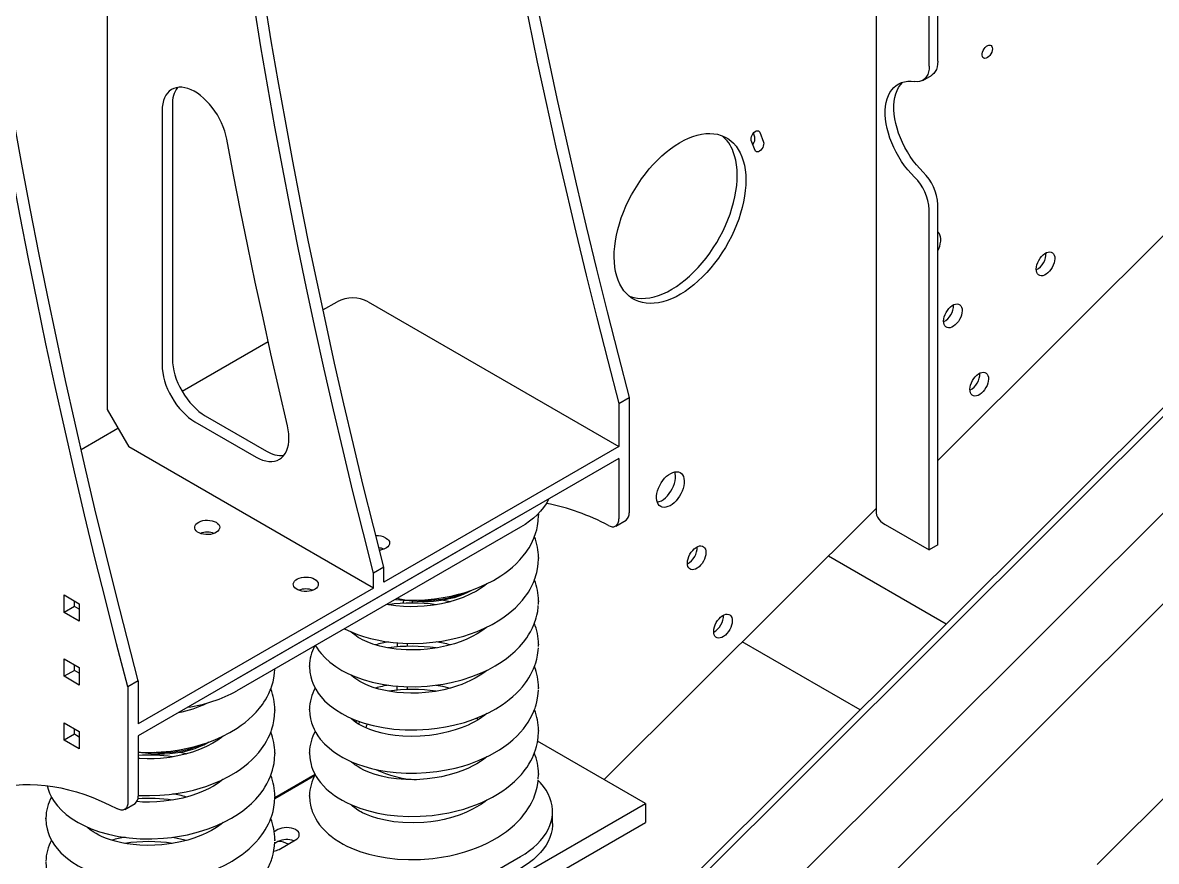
# Model space of a CAD drawing. Header units: millimetres. Extents: x 0 to 55611, y 0 to 32827.
# Drawn here: x 33911 to 34653, y 11211 to 11760 of the extents above; entities that cross this region are included whole.
import ezdxf

# ---------------------------------------------------------------- set-up
doc = ezdxf.new("R2010")
doc.units = ezdxf.units.MM
doc.header["$LTSCALE"] = 10
doc.linetypes.add('SLD-Continua', pattern=[0])
doc.layers.add('EQUIPO', color=30, linetype='SLD-Continua')
doc.layers.add('STRUC', color=5, linetype='SLD-Continua')

msp = doc.modelspace()

# ---------------------------------------------------------------- linework, layer by layer
at = {"color": 7, "linetype": 'SLD-Continua', "lineweight": 25}
for p, q in [((34318.38, 11249.05), (34247.75, 11289.83)), ((34102.18, 11267.93), (34075.75, 11252.68)), ((33809.26, 10955.15), (34318.38, 11249.05)), ((34318.38, 11249.05), (34318.38, 11236.61)), ((33809.26, 10942.7), (34318.38, 11236.61))]:
    msp.add_line(p, q, dxfattribs=at)
msp.add_arc((34078.02, 11212.35), 11.87, 57.31672, 89.69132, dxfattribs=at)
at = {"layer": 'EQUIPO', "linetype": 'SLD-Continua', "lineweight": 25}
for p, q in [((34469.28, 12759.98), (34469.28, 11439.88)), ((34509.64, 11734.94), (34509.64, 12738.43)), ((34503.99, 11731.68), (34503.99, 12735.16)), ((33966.06, 12337.15), (33966.06, 11506.89)), ((34784.07, 11747.33), (34509.64, 11473.56)), ((34499.78, 11722.38), (34505.43, 11725.64)), ((34240.26, 11092.28), (34863.22, 11713.73)), ((34243.86, 11090.21), (34866.81, 11711.66)), ((34001.98, 11702.54), (34001.98, 11536.13)), ((34008.77, 11706.45), (34008.77, 11540.05)), ((34389.87, 11685.31), (34388.91, 11687.81)), ((34393.07, 11688.42), (34395.53, 11682.04)), ((34390.05, 11676.58), (34387.59, 11682.95)), ((34509.64, 11418.33), (34509.64, 11641.09)), ((34503.99, 11415.06), (34503.99, 11637.82)), ((34107.25, 11572.07), (34116.53, 11577.43)), ((34136.9, 11577.43), (34300.95, 11482.73)), ((34015.07, 11518.86), (34071.44, 11551.4)), ((34300.95, 11510.81), (34307.73, 11514.73)), ((34307.73, 11514.73), (34307.73, 11439.22)), ((33966.06, 11506.89), (33980.2, 11482.4)), ((34300.95, 11510.81), (34300.95, 11482.73)), ((34030.27, 11502.82), (34070.32, 11479.69)), ((33948.98, 11480.7), (33973.13, 11494.65)), ((34023.48, 11498.9), (34063.54, 11475.77)), ((34140.29, 11389.98), (33980.2, 11482.4)), ((34300.95, 11482.73), (34147.08, 11393.9)), ((34300.95, 11474.89), (33986.42, 11293.32)), ((34300.95, 11474.89), (34300.95, 11435.3)), ((34469.28, 11442.2), (34291.32, 11264.68)), ((34236.46, 11437.66), (34050.91, 11330.55)), ((34248.28, 11438.37), (34248.25, 11438.94)), ((34298.84, 11430.65), (34305.63, 11434.57)), ((34236.46, 11429.82), (34050.91, 11322.71)), ((34475.14, 11431.72), (34503.99, 11415.06)), ((34509.64, 11418.33), (34503.99, 11415.06)), ((34515.13, 11366.48), (34438.01, 11411.01)), ((34147.08, 11403.7), (34140.29, 11399.78)), ((34147.08, 11393.9), (34147.08, 11403.7)), ((34248.26, 11409.94), (34248.24, 11409.41)), ((34140.29, 11389.98), (34140.29, 11399.78)), ((34140.29, 11389.98), (33986.42, 11301.16)), ((34204.9, 11388.73), (34204.5, 11388.5)), ((33937.92, 11374.07), (33937.92, 11385.5)), ((33937.92, 11385.5), (33947.82, 11379.79)), ((33944.71, 11377.99), (33944.71, 11381.58)), ((34160.11, 11382.26), (34159.58, 11380.13)), ((34165.78, 11381.44), (34165.53, 11380.25)), ((34248.23, 11381.71), (34248.23, 11381.09)), ((34248.23, 11379.24), (34248.31, 11381.14)), ((33944.71, 11377.99), (33937.92, 11374.07)), ((33947.82, 11368.36), (33937.92, 11374.07)), ((33947.82, 11376.19), (33944.71, 11377.99)), ((33947.82, 11379.79), (33947.82, 11368.36)), ((34155.89, 11354.24), (34155.74, 11351.5)), ((34248.23, 11353.38), (34248.24, 11352.78)), ((34248.27, 11351.82), (34248.31, 11352.82)), ((34458.81, 11310.3), (34381.69, 11354.83)), ((33937.92, 11332.26), (33937.92, 11343.7)), ((33937.92, 11343.7), (33947.82, 11337.98)), ((33944.71, 11336.18), (33937.92, 11332.26)), ((33944.71, 11336.18), (33944.71, 11339.78)), ((33947.82, 11334.39), (33944.71, 11336.18)), ((33947.82, 11337.98), (33947.82, 11326.55)), ((34098.52, 11338.65), (34098.53, 11339.08)), ((33947.82, 11326.55), (33937.92, 11332.26)), ((33986.42, 11329.25), (33979.64, 11325.33)), ((33986.42, 11329.25), (33986.42, 11301.16)), ((33979.64, 11325.33), (33979.64, 11249.81)), ((34155.56, 11325.93), (34155.56, 11323.13)), ((34162.35, 11325.54), (34162.35, 11323.54)), ((34248.25, 11324.94), (34248.27, 11324.48)), ((34248.29, 11324.1), (34248.31, 11324.53)), ((34075.72, 11310.34), (34075.71, 11309.81)), ((34098.53, 11310.35), (34098.54, 11310.75)), ((34212.92, 11306.56), (34212.59, 11306.95)), ((34213.48, 11307.38), (34213.7, 11307.18)), ((33937.92, 11290.46), (33937.92, 11301.89)), ((33937.92, 11301.89), (33947.82, 11296.17)), ((34131.22, 11302.67), (34130.47, 11301.01)), ((34208.89, 11303.85), (34208, 11305)), ((33944.71, 11294.38), (33937.92, 11290.46)), ((33944.71, 11294.38), (33944.71, 11297.97)), ((33947.82, 11292.58), (33944.71, 11294.38)), ((33947.82, 11296.17), (33947.82, 11284.74)), ((33986.42, 11293.32), (33986.42, 11253.73)), ((34248.28, 11296.83), (34248.31, 11296.37)), ((33947.82, 11284.74), (33937.92, 11290.46)), ((34032.36, 11289.13), (34031.96, 11288.9)), ((34075.7, 11282.11), (34075.7, 11281.49)), ((34098.53, 11282.06), (34098.52, 11282.49)), ((34101.75, 11267.11), (34075.73, 11252.09)), ((34248.13, 11264.83), (34248.31, 11267.92)), ((34248.28, 11268.55), (34248.26, 11267.9)), ((33977.53, 11245.16), (33984.32, 11249.08)), ((34075.69, 11253.78), (34075.71, 11253.18)), ((34098.51, 11253.76), (34098.48, 11254.22)), ((33925.98, 11239.05), (33926, 11239.47)), ((34257.55, 11235.81), (34257.55, 11243.64)), ((34077.78, 11231.89), (34075.37, 11230.49)), ((34075.72, 11225.34), (34075.74, 11224.88)), ((34075.76, 11224.5), (34075.78, 11224.93)), ((34078.63, 11218.99), (34089.38, 11225.19)), ((34077.78, 11224.05), (34075.68, 11222.84)), ((34050.91, 11107.14), (34236.46, 11214.25))]:
    msp.add_line(p, q, dxfattribs=at)
at = {"layer": 'EQUIPO', "linetype": 'SLD-Continua', "lineweight": 25, "flags": 128}
for points in [[(34159.02, 12509.88), (34159.29, 12484.43), (34159.75, 12458.87), (34160.41, 12433.19), (34161.28, 12407.41), (34162.34, 12381.53), (34163.61, 12355.54), (34165.08, 12329.45), (34166.74, 12303.26), (34168.61, 12276.97), (34170.67, 12250.59), (34172.94, 12224.12), (34175.4, 12197.56), (34178.07, 12170.9), (34180.93, 12144.17), (34183.99, 12117.35), (34187.25, 12090.45), (34190.71, 12063.47), (34194.37, 12036.41), (34198.22, 12009.28), (34202.27, 11982.07), (34206.52, 11954.8), (34210.97, 11927.46), (34215.61, 11900.05), (34220.44, 11872.59), (34225.48, 11845.06), (34230.71, 11817.47), (34236.13, 11789.82), (34241.74, 11762.13), (34247.55, 11734.38), (34253.56, 11706.58), (34259.75, 11678.73), (34266.14, 11650.85), (34272.72, 11622.91), (34279.49, 11594.94), (34286.45, 11566.93), (34293.61, 11538.89), (34300.95, 11510.81)], [(34165.81, 12513.8), (34166.07, 12488.35), (34166.54, 12462.78), (34167.2, 12437.11), (34168.07, 12411.33), (34169.13, 12385.45), (34170.4, 12359.46), (34171.86, 12333.37), (34173.53, 12307.18), (34175.4, 12280.89), (34177.46, 12254.51), (34179.73, 12228.04), (34182.19, 12201.47), (34184.85, 12174.82), (34187.72, 12148.09), (34190.78, 12121.27), (34194.04, 12094.37), (34197.5, 12067.38), (34201.16, 12040.33), (34205.01, 12013.2), (34209.06, 11985.99), (34213.31, 11958.72), (34217.75, 11931.38), (34222.4, 11903.97), (34227.23, 11876.5), (34232.27, 11848.98), (34237.49, 11821.39), (34242.92, 11793.74), (34248.53, 11766.05), (34254.34, 11738.3), (34260.35, 11710.5), (34266.54, 11682.65), (34272.93, 11654.76), (34279.51, 11626.83), (34286.28, 11598.86), (34293.24, 11570.85), (34300.39, 11542.81), (34307.73, 11514.73)], [(33986.42, 11329.25), (33979.05, 11357.46), (33971.86, 11385.64), (33964.87, 11413.78), (33958.07, 11441.88), (33951.46, 11469.95), (33945.05, 11497.97), (33938.83, 11525.95), (33932.81, 11553.88), (33926.97, 11581.76), (33921.34, 11609.59), (33915.9, 11637.37), (33910.66, 11665.08), (33905.61, 11692.74), (33900.77, 11720.34), (33896.12, 11747.87), (33891.66, 11775.34), (33887.41, 11802.74), (33883.36, 11830.07), (33879.5, 11857.32), (33875.85, 11884.5), (33872.39, 11911.61), (33869.14, 11938.63), (33866.08, 11965.57), (33863.23, 11992.43), (33860.57, 12019.2), (33858.12, 12045.88), (33855.87, 12072.46), (33853.82, 12098.96), (33851.97, 12125.36), (33850.33, 12151.66), (33848.89, 12177.86), (33847.64, 12203.96)], [(33979.64, 11325.33), (33972.26, 11353.54), (33965.08, 11381.72), (33958.08, 11409.86), (33951.28, 11437.97), (33944.68, 11466.03), (33938.26, 11494.05), (33932.04, 11522.03), (33926.02, 11549.96), (33920.19, 11577.84), (33914.55, 11605.67), (33909.11, 11633.45), (33903.87, 11661.16), (33898.83, 11688.82), (33893.98, 11716.42), (33889.33, 11743.95), (33884.88, 11771.42), (33880.62, 11798.82), (33876.57, 11826.15), (33872.71, 11853.41), (33869.06, 11880.59), (33865.6, 11907.69), (33862.35, 11934.71), (33859.29, 11961.65), (33856.44, 11988.51), (33853.79, 12015.28), (33851.33, 12041.96), (33849.08, 12068.55), (33847.03, 12095.04), (33845.19, 12121.44), (33843.54, 12147.74), (33842.1, 12173.94), (33840.86, 12200.04)], [(34147.08, 11403.7), (34140.26, 11430.48), (34133.63, 11457.22), (34127.19, 11483.92), (34120.95, 11510.59), (34114.9, 11537.21), (34109.04, 11563.78), (34103.37, 11590.31), (34097.9, 11616.79), (34092.63, 11643.21), (34087.55, 11669.58), (34082.66, 11695.89), (34077.98, 11722.14), (34073.48, 11748.33), (34069.19, 11774.46), (34065.1, 11800.51), (34061.2, 11826.5), (34057.5, 11852.41), (34054, 11878.25), (34050.7, 11904.02), (34047.6, 11929.7), (34044.69, 11955.3)], [(34140.29, 11399.78), (34133.47, 11426.56), (34126.84, 11453.3), (34120.4, 11480), (34114.16, 11506.67), (34108.11, 11533.29), (34102.25, 11559.86), (34096.58, 11586.39), (34091.11, 11612.87), (34085.84, 11639.29), (34080.76, 11665.66), (34075.87, 11691.97), (34071.19, 11718.22), (34066.7, 11744.41), (34062.4, 11770.54), (34058.31, 11796.59), (34054.41, 11822.58), (34050.71, 11848.5), (34047.21, 11874.34), (34043.91, 11900.1), (34040.81, 11925.78), (34037.91, 11951.38)], [(34538.77, 11737.94), (34538.58, 11738.79), (34538.6, 11739.78), (34538.84, 11740.86), (34539.27, 11741.96), (34539.87, 11743), (34540.6, 11743.93), (34541.42, 11744.68), (34542.27, 11745.2), (34543.1, 11745.47), (34543.86, 11745.46), (34544.5, 11745.19), (34544.98, 11744.65), (34545.27, 11743.9), (34545.35, 11742.97), (34545.22, 11741.92), (34544.89, 11740.83), (34544.37, 11739.75), (34543.7, 11738.76), (34542.92, 11737.91), (34542.08, 11737.27), (34541.23, 11736.87), (34540.43, 11736.74), (34539.72, 11736.88), (34539.16, 11737.29), (34538.77, 11737.94)], [(34503.99, 11731.68), (34503.88, 11729.7), (34503.55, 11727.89), (34503.02, 11726.25), (34502.28, 11724.82), (34501.35, 11723.62), (34500.24, 11722.67), (34498.97, 11721.98), (34497.56, 11721.56), (34496.03, 11721.42), (34494.41, 11721.57)], [(34509.64, 11734.94), (34509.53, 11732.97), (34509.21, 11731.15), (34508.67, 11729.51), (34507.94, 11728.09), (34507.01, 11726.89), (34505.9, 11725.94), (34505.43, 11725.64)], [(34494.41, 11658.99), (34492.14, 11661.35), (34489.97, 11663.88), (34487.89, 11666.55), (34485.93, 11669.36), (34484.1, 11672.28), (34482.41, 11675.28), (34480.88, 11678.36), (34479.51, 11681.48), (34478.32, 11684.63), (34477.32, 11687.77), (34476.51, 11690.9), (34475.89, 11693.98), (34475.48, 11696.99), (34475.27, 11699.92), (34475.27, 11702.73), (34475.48, 11705.42), (34475.89, 11707.96), (34476.51, 11710.33), (34477.32, 11712.51), (34478.32, 11714.5), (34479.51, 11716.27), (34480.88, 11717.82), (34482.41, 11719.12), (34484.1, 11720.18), (34485.93, 11720.99), (34487.89, 11721.53), (34489.97, 11721.81), (34492.14, 11721.82), (34494.41, 11721.57)], [(34044.37, 11683.91), (34043.78, 11686.55), (34043.01, 11689.23), (34042.05, 11691.91), (34040.91, 11694.58), (34039.62, 11697.21), (34038.17, 11699.77), (34036.58, 11702.24), (34034.87, 11704.59), (34033.06, 11706.81), (34031.15, 11708.88), (34029.18, 11710.77), (34027.15, 11712.46), (34025.08, 11713.95), (34023, 11715.22), (34020.93, 11716.24), (34018.88, 11717.03), (34016.87, 11717.56), (34014.92, 11717.84), (34013.06, 11717.85), (34011.29, 11717.61), (34009.64, 11717.11), (34008.11, 11716.36), (34006.73, 11715.36), (34005.51, 11714.12), (34004.45, 11712.66), (34003.57, 11710.99), (34002.88, 11709.12), (34002.38, 11707.08), (34002.08, 11704.88), (34001.98, 11702.54)], [(34500.06, 11662.26), (34497.8, 11664.62), (34495.62, 11667.14), (34493.55, 11669.82), (34491.59, 11672.62), (34489.76, 11675.54), (34488.07, 11678.55), (34486.54, 11681.62), (34485.17, 11684.75), (34483.98, 11687.89), (34482.98, 11691.04), (34482.16, 11694.16), (34481.55, 11697.24), (34481.14, 11700.26), (34480.93, 11703.18), (34480.93, 11706), (34481.14, 11708.68), (34481.55, 11711.22), (34482.16, 11713.59), (34482.98, 11715.78), (34483.98, 11717.77), (34485.17, 11719.54), (34486.54, 11721.08), (34486.69, 11721.24)], [(34381.43, 11672.4), (34382.34, 11669.69), (34383.06, 11666.81), (34383.59, 11663.77), (34383.91, 11660.57), (34384.03, 11657.25), (34383.95, 11653.81), (34383.67, 11650.26), (34383.2, 11646.63), (34382.52, 11642.93), (34381.65, 11639.19), (34380.59, 11635.4), (34379.35, 11631.6), (34377.93, 11627.81), (34376.33, 11624.03), (34374.57, 11620.29), (34372.65, 11616.6), (34370.59, 11612.99), (34368.38, 11609.47), (34366.05, 11606.05), (34363.6, 11602.75), (34361.05, 11599.58), (34358.4, 11596.57), (34355.67, 11593.72), (34352.87, 11591.06), (34350.02, 11588.58), (34347.12, 11586.3), (34344.2, 11584.24), (34341.25, 11582.4), (34338.31, 11580.79), (34335.38, 11579.42), (34332.48, 11578.3), (34329.61, 11577.43), (34326.8, 11576.81), (34324.05, 11576.44), (34321.39, 11576.34), (34318.81, 11576.5), (34316.34, 11576.91), (34313.98, 11577.58), (34311.75, 11578.51), (34309.65, 11579.68), (34307.7, 11581.1), (34305.9, 11582.76), (34304.27, 11584.64), (34302.81, 11586.75), (34301.52, 11589.06), (34300.42, 11591.58), (34299.51, 11594.29), (34298.79, 11597.17), (34298.27, 11600.21), (34297.95, 11603.4), (34297.82, 11606.73), (34297.9, 11610.17), (34298.18, 11613.71), (34298.66, 11617.34), (34299.33, 11621.04), (34300.2, 11624.79), (34301.26, 11628.57), (34302.51, 11632.37), (34303.93, 11636.17), (34305.52, 11639.95), (34307.28, 11643.69), (34309.2, 11647.37), (34311.27, 11650.99), (34313.47, 11654.51), (34315.8, 11657.93), (34318.25, 11661.23), (34320.81, 11664.39), (34323.45, 11667.41), (34326.18, 11670.25), (34328.98, 11672.92), (34331.84, 11675.4), (34334.73, 11677.67), (34337.66, 11679.73), (34340.6, 11681.57), (34343.54, 11683.18), (34346.47, 11684.55), (34349.38, 11685.68), (34352.24, 11686.55), (34355.05, 11687.17), (34357.8, 11687.53), (34360.47, 11687.64), (34363.04, 11687.48), (34365.52, 11687.07), (34367.88, 11686.39), (34370.11, 11685.47), (34372.21, 11684.3), (34374.16, 11682.88), (34375.95, 11681.22), (34377.59, 11679.34), (34379.05, 11677.23), (34380.33, 11674.91), (34381.43, 11672.4)], [(34387.59, 11682.95), (34387.43, 11683.72), (34387.46, 11684.61), (34387.69, 11685.58), (34388.1, 11686.56), (34388.66, 11687.48), (34389.33, 11688.28), (34390.08, 11688.9), (34390.84, 11689.3), (34391.56, 11689.45), (34392.21, 11689.35), (34392.72, 11689), (34393.07, 11688.42)], [(34084.04, 11496.2), (34078.56, 11519.8), (34073.23, 11543.35), (34068.04, 11566.88), (34063.01, 11590.36), (34058.12, 11613.81), (34053.39, 11637.22), (34048.8, 11660.58), (34044.37, 11683.91)], [(34395.53, 11682.04), (34395.69, 11681.28), (34395.66, 11680.38), (34395.43, 11679.41), (34395.02, 11678.43), (34394.46, 11677.52), (34393.79, 11676.72), (34393.04, 11676.1), (34392.28, 11675.7), (34391.56, 11675.55), (34390.91, 11675.65), (34390.4, 11676), (34390.05, 11676.58)], [(34307.75, 11581.05), (34308.32, 11580.85), (34310.68, 11580.18), (34313.15, 11579.76), (34315.73, 11579.61), (34318.4, 11579.71), (34321.14, 11580.07), (34323.96, 11580.69), (34326.82, 11581.57), (34329.73, 11582.69), (34332.66, 11584.06), (34335.6, 11585.67), (34338.54, 11587.51), (34341.46, 11589.57), (34344.36, 11591.84), (34347.21, 11594.32), (34350.01, 11596.99), (34352.74, 11599.84), (34355.39, 11602.85), (34357.95, 11606.01), (34360.4, 11609.31), (34362.73, 11612.73), (34364.93, 11616.26), (34367, 11619.87), (34368.91, 11623.56), (34370.67, 11627.3), (34372.27, 11631.07), (34373.69, 11634.87), (34374.94, 11638.67), (34376, 11642.45), (34376.86, 11646.2), (34377.54, 11649.9), (34378.02, 11653.53), (34378.3, 11657.07), (34378.37, 11660.52), (34378.25, 11663.84), (34377.93, 11667.03), (34377.41, 11670.08), (34376.69, 11672.96), (34375.78, 11675.66)], [(34509.64, 11623.24), (34510.24, 11622.49), (34510.79, 11621.39)], [(34510.79, 11621.39), (34511.16, 11620.09), (34511.33, 11618.64), (34511.29, 11617.06), (34511.06, 11615.39), (34510.63, 11613.66), (34510.01, 11611.91), (34509.64, 11611.06)], [(34585.84, 11607.96), (34586.12, 11606.88), (34586.2, 11605.63), (34586.07, 11604.27), (34585.75, 11602.84), (34585.22, 11601.39), (34584.53, 11599.97), (34583.69, 11598.63), (34582.72, 11597.41), (34581.66, 11596.36), (34580.56, 11595.51), (34579.44, 11594.89), (34578.34, 11594.52), (34577.3, 11594.41), (34576.36, 11594.58), (34575.54, 11595), (34574.89, 11595.67), (34574.41, 11596.56), (34574.12, 11597.65), (34574.04, 11598.9), (34574.17, 11600.26), (34574.5, 11601.69), (34575.02, 11603.14), (34575.71, 11604.56), (34576.56, 11605.9), (34577.52, 11607.11), (34578.58, 11608.16), (34579.68, 11609.02), (34580.81, 11609.64), (34581.91, 11610.01), (34582.94, 11610.11), (34583.88, 11609.95), (34584.7, 11609.53), (34585.36, 11608.86), (34585.84, 11607.96)], [(34525.22, 11573.91), (34525.5, 11572.82), (34525.59, 11571.58), (34525.46, 11570.22), (34525.13, 11568.79), (34524.61, 11567.34), (34523.91, 11565.92), (34523.07, 11564.58), (34522.1, 11563.36), (34521.05, 11562.31), (34519.94, 11561.46), (34518.82, 11560.84), (34517.72, 11560.47), (34516.68, 11560.36), (34515.74, 11560.52), (34514.93, 11560.94), (34514.27, 11561.62), (34513.79, 11562.51), (34513.51, 11563.6), (34513.43, 11564.84), (34513.55, 11566.21), (34513.88, 11567.63), (34514.4, 11569.08), (34515.1, 11570.5), (34515.94, 11571.84), (34516.91, 11573.06), (34517.96, 11574.11), (34519.07, 11574.96), (34520.19, 11575.58), (34521.29, 11575.95), (34522.33, 11576.06), (34523.27, 11575.9), (34524.08, 11575.48), (34524.74, 11574.81), (34525.22, 11573.91)], [(34008.77, 11540.05), (34008.87, 11537.56), (34009.18, 11534.97), (34009.69, 11532.31), (34010.41, 11529.6), (34011.31, 11526.88), (34012.39, 11524.17), (34013.65, 11521.48), (34015.07, 11518.86), (34016.63, 11516.32), (34018.32, 11513.89), (34020.13, 11511.6), (34022.04, 11509.45), (34024.03, 11507.49), (34026.07, 11505.71), (34028.16, 11504.15), (34030.27, 11502.82)], [(34001.98, 11536.13), (34002.08, 11533.64), (34002.39, 11531.05), (34002.91, 11528.39), (34003.62, 11525.69), (34004.52, 11522.96), (34005.6, 11520.25), (34006.86, 11517.57), (34008.28, 11514.94), (34009.84, 11512.4), (34011.53, 11509.98), (34013.34, 11507.68), (34015.25, 11505.54), (34017.24, 11503.57), (34019.28, 11501.8), (34021.37, 11500.23), (34023.48, 11498.9)], [(34542.44, 11529.22), (34542.72, 11528.13), (34542.8, 11526.89), (34542.68, 11525.52), (34542.35, 11524.1), (34541.83, 11522.65), (34541.13, 11521.23), (34540.29, 11519.89), (34539.32, 11518.67), (34538.27, 11517.62), (34537.16, 11516.77), (34536.04, 11516.15), (34534.94, 11515.78), (34533.9, 11515.67), (34532.96, 11515.83), (34532.15, 11516.25), (34531.49, 11516.92), (34531.01, 11517.82), (34530.73, 11518.91), (34530.65, 11520.15), (34530.77, 11521.51), (34531.1, 11522.94), (34531.62, 11524.39), (34532.32, 11525.81), (34533.16, 11527.15), (34534.13, 11528.37), (34535.18, 11529.42), (34536.29, 11530.27), (34537.41, 11530.89), (34538.51, 11531.26), (34539.55, 11531.37), (34540.49, 11531.21), (34541.3, 11530.79), (34541.96, 11530.11), (34542.44, 11529.22)], [(34063.54, 11475.77), (34065.65, 11474.67), (34067.75, 11473.82), (34069.81, 11473.23), (34071.8, 11472.91), (34073.72, 11472.86), (34075.54, 11473.07), (34077.24, 11473.56), (34078.8, 11474.31), (34080.22, 11475.31), (34081.47, 11476.56), (34082.55, 11478.04), (34083.45, 11479.75), (34084.15, 11481.66), (34084.65, 11483.75), (34084.94, 11486), (34085.03, 11488.4), (34084.91, 11490.92), (34084.58, 11493.53), (34084.04, 11496.2)], [(34343.11, 11463.02), (34343.48, 11461.73), (34343.65, 11460.28), (34343.61, 11458.69), (34343.38, 11457.02), (34342.95, 11455.29), (34342.33, 11453.54), (34341.54, 11451.82), (34340.6, 11450.16), (34339.52, 11448.59), (34338.33, 11447.16), (34337.06, 11445.89), (34335.73, 11444.81), (34334.38, 11443.96), (34333.04, 11443.34), (34331.72, 11442.96), (34330.48, 11442.85), (34329.32, 11443), (34328.29, 11443.41), (34327.39, 11444.06), (34326.66, 11444.95), (34326.1, 11446.05), (34325.74, 11447.34), (34325.57, 11448.8), (34325.6, 11450.38), (34325.84, 11452.05), (34326.27, 11453.78), (34326.88, 11455.53), (34327.67, 11457.25), (34328.62, 11458.91), (34329.7, 11460.48), (34330.88, 11461.91), (34332.16, 11463.18), (34333.48, 11464.26), (34334.83, 11465.11), (34336.18, 11465.74), (34337.49, 11466.11), (34338.74, 11466.22), (34339.89, 11466.07), (34340.93, 11465.67), (34341.82, 11465.01), (34342.56, 11464.12), (34343.11, 11463.02)], [(34326.04, 11446.22), (34326.07, 11446.23), (34327.38, 11446.6), (34328.72, 11447.22), (34330.08, 11448.08), (34331.4, 11449.16), (34332.67, 11450.42), (34333.86, 11451.86), (34334.94, 11453.42), (34335.88, 11455.09), (34336.67, 11456.81), (34337.29, 11458.56), (34337.72, 11460.29), (34337.96, 11461.96), (34337.99, 11463.54), (34337.82, 11464.99), (34337.52, 11466.11)], [(34255.07, 11448.4), (34254.69, 11447.61), (34253.29, 11445.13), (34251.62, 11442.7), (34249.7, 11440.34), (34247.52, 11438.05), (34245.1, 11435.85), (34242.44, 11433.74), (34239.55, 11431.72), (34236.46, 11429.82)], [(34469.28, 11439.88), (34469.31, 11439.19), (34469.6, 11437.8), (34470.18, 11436.45), (34471.04, 11435.14), (34472.16, 11433.91), (34473.53, 11432.76), (34475.14, 11431.72)], [(34037.34, 11433.09), (34038.33, 11432.39), (34039.08, 11431.6), (34039.55, 11430.75), (34039.74, 11429.85), (34039.62, 11428.96), (34039.22, 11428.09), (34038.54, 11427.28), (34037.61, 11426.56), (34036.45, 11425.95), (34035.12, 11425.48), (34033.66, 11425.17), (34032.12, 11425.02), (34030.56, 11425.04), (34029.04, 11425.23), (34027.61, 11425.59), (34026.32, 11426.09), (34025.21, 11426.73), (34024.34, 11427.47), (34023.73, 11428.3), (34023.4, 11429.18), (34023.36, 11430.08), (34023.62, 11430.97), (34024.16, 11431.81), (34024.97, 11432.58), (34026.02, 11433.24), (34027.27, 11433.78), (34028.67, 11434.18), (34030.18, 11434.41), (34031.73, 11434.47), (34033.28, 11434.37), (34034.77, 11434.09), (34036.13, 11433.66), (34037.34, 11433.09)], [(34154.63, 11382.58), (34160.49, 11382.17), (34167.27, 11382.08), (34173.94, 11382.35), (34180.18, 11382.94), (34185.95, 11383.78), (34191.23, 11384.81), (34196.02, 11385.96), (34200.3, 11387.18), (34204.11, 11388.43), (34209.06, 11390.31), (34213.93, 11392.48), (34218.85, 11395.03), (34223.68, 11397.95), (34226.33, 11399.78), (34228.9, 11401.72), (34231.37, 11403.78), (34233.75, 11405.99), (34236.11, 11408.42), (34238.38, 11411.06), (34240.18, 11413.44), (34241.16, 11414.87), (34242.16, 11416.45), (34243.27, 11418.39), (34244.42, 11420.66), (34245.32, 11422.73), (34245.81, 11423.98), (34246.19, 11425.05), (34246.6, 11426.33), (34247.13, 11428.23), (34247.68, 11430.76), (34248.12, 11433.93), (34248.31, 11437.74)], [(34248.3, 11438.37), (34248.31, 11438.28), (34248.28, 11437.74)], [(34294.1, 11430.97), (34295.3, 11430.46), (34296.46, 11430.2), (34297.55, 11430.21), (34298.52, 11430.49), (34299.36, 11431.02), (34300.04, 11431.79), (34300.54, 11432.78), (34300.84, 11433.96), (34300.95, 11435.3)], [(34148.49, 11422.8), (34149.49, 11422.11), (34150.23, 11421.32), (34150.71, 11420.46), (34150.89, 11419.57), (34150.78, 11418.67), (34150.38, 11417.8), (34149.7, 11416.99), (34148.76, 11416.27), (34147.61, 11415.66), (34146.28, 11415.2), (34144.82, 11414.88), (34144.23, 11414.8)], [(34357.54, 11415.55), (34357.83, 11414.46), (34357.91, 11413.21), (34357.78, 11411.85), (34357.45, 11410.42), (34356.93, 11408.97), (34356.24, 11407.55), (34355.39, 11406.21), (34354.42, 11405), (34353.37, 11403.94), (34352.26, 11403.09), (34351.14, 11402.47), (34350.04, 11402.1), (34349, 11402), (34348.06, 11402.16), (34347.25, 11402.58), (34346.59, 11403.25), (34346.11, 11404.14), (34345.83, 11405.23), (34345.75, 11406.48), (34345.87, 11407.84), (34346.2, 11409.27), (34346.72, 11410.72), (34347.42, 11412.14), (34348.26, 11413.48), (34349.23, 11414.69), (34350.28, 11415.75), (34351.39, 11416.6), (34352.51, 11417.22), (34353.61, 11417.59), (34354.65, 11417.69), (34355.59, 11417.53), (34356.4, 11417.11), (34357.06, 11416.44), (34357.54, 11415.55)], [(34121.47, 11363.44), (34123.79, 11362.27), (34126.74, 11360.95), (34129.92, 11359.69), (34133.72, 11358.39), (34138.28, 11357.09), (34142.69, 11356.06), (34147.69, 11355.14), (34153.29, 11354.4), (34159.5, 11353.92), (34166.28, 11353.76), (34172.94, 11353.98), (34179.18, 11354.52), (34184.96, 11355.31), (34190.26, 11356.29), (34195.05, 11357.4), (34199.36, 11358.59), (34203.18, 11359.81), (34208.16, 11361.65), (34213.07, 11363.77), (34218.03, 11366.27), (34222.99, 11369.21), (34225.8, 11371.1), (34228.47, 11373.08), (34230.91, 11375.08), (34233.2, 11377.14), (34235.52, 11379.48), (34237.82, 11382.07), (34239.67, 11384.43), (34240.67, 11385.84), (34241.7, 11387.4), (34242.84, 11389.32), (34244.03, 11391.55), (34244.98, 11393.6), (34245.43, 11394.71), (34245.81, 11395.67), (34246.16, 11396.67), (34246.64, 11398.16), (34247.19, 11400.17), (34247.72, 11402.71), (34248.14, 11405.8), (34248.31, 11409.43)], [(34101.82, 11395.86), (34102.82, 11395.17), (34103.56, 11394.38), (34104.04, 11393.52), (34104.22, 11392.63), (34104.11, 11391.73), (34103.71, 11390.86), (34103.03, 11390.05), (34102.09, 11389.33), (34100.94, 11388.72), (34099.61, 11388.25), (34098.15, 11387.94), (34096.61, 11387.79), (34095.05, 11387.81), (34093.53, 11388), (34092.1, 11388.36), (34090.81, 11388.86), (34089.7, 11389.5), (34088.83, 11390.24), (34088.22, 11391.07), (34087.88, 11391.95), (34087.85, 11392.85), (34088.11, 11393.74), (34088.65, 11394.58), (34089.46, 11395.35), (34090.51, 11396.02), (34091.76, 11396.55), (34093.16, 11396.95), (34094.67, 11397.18), (34096.22, 11397.25), (34097.77, 11397.14), (34099.25, 11396.86), (34100.62, 11396.43), (34101.82, 11395.86)], [(34214.46, 11392.75), (34213.3, 11391.8), (34211.02, 11390.16), (34207.68, 11388.07), (34203.66, 11385.95), (34199.08, 11383.94), (34194.35, 11382.24), (34189.57, 11380.85), (34184.79, 11379.74), (34179.52, 11378.82), (34173.56, 11378.14), (34169.24, 11377.88), (34164.69, 11377.81), (34159.93, 11377.98), (34155.04, 11378.4), (34150.42, 11379.07), (34149.02, 11379.35)], [(34204.5, 11388.5), (34201.89, 11387.11), (34199.1, 11385.85), (34196.15, 11384.72), (34193.04, 11383.74), (34189.81, 11382.9), (34186.47, 11382.21), (34183.05, 11381.68), (34179.57, 11381.31), (34176.04, 11381.11), (34172.5, 11381.07), (34168.96, 11381.19), (34165.45, 11381.48), (34162, 11381.93), (34158.61, 11382.54), (34155.7, 11383.2)], [(34186.19, 11382.18), (34189.15, 11381.52), (34190.53, 11381.13)], [(34102.39, 11352.42), (34102.45, 11352.3), (34103.45, 11350.67), (34104.57, 11349.03), (34106.02, 11347.18), (34108.68, 11344.27), (34111.82, 11341.44), (34115.61, 11338.62), (34119.69, 11336.09), (34123.44, 11334.13), (34128.16, 11332.06), (34133.48, 11330.16), (34139.42, 11328.49), (34145.99, 11327.11), (34152.96, 11326.13), (34160.26, 11325.57), (34167.81, 11325.47), (34175.54, 11325.86), (34180.76, 11326.4), (34186.01, 11327.18), (34191.18, 11328.19), (34198.35, 11329.99), (34204.75, 11332.05), (34210.39, 11334.26), (34215.32, 11336.55), (34219.96, 11339.05), (34224.44, 11341.86), (34227.28, 11343.87), (34230.09, 11346.08), (34232.99, 11348.65), (34235.82, 11351.5), (34238.43, 11354.52), (34240.59, 11357.42), (34241.86, 11359.35), (34243.1, 11361.47), (34244.39, 11364), (34245.51, 11366.58), (34246, 11367.91), (34246.41, 11369.11), (34246.82, 11370.46), (34247.3, 11372.32), (34247.78, 11374.72), (34248.16, 11377.66), (34248.2, 11378.67)], [(34374.76, 11370.85), (34375.04, 11369.77), (34375.13, 11368.52), (34375, 11367.16), (34374.67, 11365.73), (34374.15, 11364.28), (34373.45, 11362.86), (34372.61, 11361.52), (34371.64, 11360.3), (34370.59, 11359.25), (34369.48, 11358.4), (34368.36, 11357.78), (34367.26, 11357.41), (34366.22, 11357.3), (34365.28, 11357.47), (34364.47, 11357.89), (34363.81, 11358.56), (34363.33, 11359.45), (34363.05, 11360.54), (34362.97, 11361.79), (34363.09, 11363.15), (34363.42, 11364.58), (34363.94, 11366.03), (34364.64, 11367.44), (34365.48, 11368.79), (34366.45, 11370), (34367.5, 11371.05), (34368.61, 11371.91), (34369.73, 11372.53), (34370.83, 11372.9), (34371.87, 11373), (34372.81, 11372.84), (34373.62, 11372.42), (34374.28, 11371.75), (34374.76, 11370.85)], [(34214.55, 11364.52), (34214.28, 11364.27), (34211.25, 11362.01), (34208.16, 11360.05), (34204.93, 11358.28), (34201.5, 11356.65), (34197.76, 11355.13), (34193.34, 11353.62), (34188.18, 11352.19), (34182.3, 11350.96), (34175.74, 11350.04), (34171.01, 11349.66), (34166.22, 11349.5), (34161.65, 11349.58), (34155.26, 11350.07), (34149.5, 11350.93), (34144.4, 11352.05), (34139.97, 11353.36), (34136.22, 11354.78), (34133.23, 11356.15), (34131.64, 11357), (34130.33, 11357.77), (34129.18, 11358.51), (34128.04, 11359.32), (34126.8, 11360.32), (34125.56, 11361.48)], [(34098.45, 11338.68), (34098.71, 11334.92), (34099.27, 11331.95), (34099.94, 11329.6), (34100.66, 11327.68), (34101.32, 11326.17), (34102.6, 11323.75), (34104.18, 11321.28), (34105.86, 11319.06), (34108.36, 11316.29), (34111.52, 11313.39), (34115.37, 11310.47), (34119.51, 11307.89), (34123.46, 11305.82), (34128.57, 11303.6), (34134.16, 11301.65), (34140.22, 11300), (34146.73, 11298.68), (34153.67, 11297.75), (34161, 11297.24), (34168.66, 11297.19), (34176.59, 11297.65), (34181.97, 11298.26), (34187.41, 11299.13), (34192.67, 11300.22), (34199.8, 11302.12), (34206.01, 11304.21), (34211.33, 11306.37), (34215.93, 11308.55), (34220.32, 11310.96), (34224.55, 11313.62), (34226.86, 11315.25), (34229.14, 11317.01), (34231.46, 11318.95), (34233.74, 11321.06), (34235.85, 11323.22), (34237.79, 11325.43), (34239.79, 11328), (34240.88, 11329.55), (34242.01, 11331.29), (34243.13, 11333.23), (34244.21, 11335.31), (34245, 11337.06), (34245.53, 11338.33), (34245.92, 11339.37), (34246.52, 11341.17), (34247.15, 11343.41), (34247.72, 11346.1), (34248.14, 11349.23), (34248.22, 11350.9)], [(34162.47, 11353.86), (34162.45, 11353.35), (34162.41, 11351.86)], [(33986.42, 11282.68), (33987.95, 11282.57), (33994.74, 11282.47), (34001.41, 11282.75), (34007.65, 11283.34), (34013.42, 11284.18), (34018.7, 11285.2), (34023.48, 11286.35), (34027.77, 11287.58), (34031.57, 11288.83), (34036.52, 11290.71), (34041.4, 11292.87), (34046.32, 11295.43), (34051.14, 11298.35), (34053.8, 11300.18), (34056.37, 11302.12), (34058.84, 11304.18), (34061.22, 11306.38), (34063.58, 11308.81), (34065.84, 11311.45), (34067.65, 11313.84), (34068.62, 11315.27), (34069.62, 11316.85), (34070.74, 11318.79), (34071.88, 11321.06), (34072.79, 11323.12), (34073.28, 11324.38), (34073.66, 11325.45), (34074.07, 11326.73), (34074.59, 11328.63), (34075.14, 11331.15), (34075.59, 11334.32), (34075.72, 11337.03)], [(34214.47, 11336.15), (34213.1, 11335.05), (34210.06, 11332.92), (34206.85, 11331), (34203.91, 11329.47), (34201.03, 11328.15), (34198.18, 11326.99), (34195.35, 11325.97), (34191.31, 11324.71), (34186.47, 11323.49), (34180.83, 11322.41), (34174.43, 11321.61), (34169.77, 11321.29), (34164.84, 11321.2), (34160.02, 11321.36), (34155.63, 11321.73), (34151.69, 11322.25), (34148.19, 11322.88), (34143.73, 11323.93), (34140.17, 11325), (34137.39, 11326), (34134.95, 11327.03), (34133.15, 11327.89), (34131.3, 11328.89), (34129.37, 11330.08), (34127.49, 11331.44), (34125.79, 11332.93), (34125.53, 11333.22)], [(34098.45, 11310.37), (34098.63, 11307.24), (34099.1, 11304.37), (34099.78, 11301.79), (34100.59, 11299.55), (34101.47, 11297.57), (34102.59, 11295.45), (34103.98, 11293.27), (34105.54, 11291.16), (34108.36, 11287.98), (34111.45, 11285.14), (34114.41, 11282.84), (34117.35, 11280.87), (34120.36, 11279.11), (34123.39, 11277.55), (34126.43, 11276.17), (34129.89, 11274.79), (34134.07, 11273.37), (34139.03, 11271.99), (34143.81, 11270.92), (34149.19, 11270.01), (34155.18, 11269.31), (34161.78, 11268.91), (34168.48, 11268.89), (34174.79, 11269.2), (34181.79, 11269.94), (34188.12, 11270.96), (34193.75, 11272.17), (34198.7, 11273.49), (34202.97, 11274.83), (34209.56, 11277.31), (34216.3, 11280.44), (34222.9, 11284.24), (34225.7, 11286.12), (34228.58, 11288.27), (34231.51, 11290.7), (34234.32, 11293.34), (34236.64, 11295.8), (34238.49, 11297.99), (34240.08, 11300.09), (34241.51, 11302.2), (34242.92, 11304.55), (34244.2, 11307), (34245.3, 11309.46), (34245.71, 11310.51), (34246.04, 11311.41), (34246.34, 11312.28), (34246.75, 11313.63), (34247.25, 11315.52), (34247.75, 11317.96), (34248.15, 11320.97), (34248.26, 11323.37)], [(34181.39, 11326.5), (34185.51, 11325.77), (34190.56, 11324.52)], [(33986.42, 11254.36), (33986.97, 11254.31), (33993.74, 11254.16), (34000.41, 11254.38), (34006.65, 11254.92), (34012.43, 11255.71), (34017.72, 11256.69), (34022.52, 11257.8), (34026.82, 11258.99), (34030.65, 11260.21), (34035.62, 11262.04), (34040.53, 11264.16), (34045.5, 11266.67), (34050.46, 11269.6), (34053.27, 11271.5), (34055.94, 11273.48), (34058.38, 11275.48), (34060.66, 11277.54), (34062.99, 11279.88), (34065.28, 11282.47), (34067.13, 11284.83), (34068.14, 11286.24), (34069.16, 11287.8), (34070.31, 11289.72), (34071.49, 11291.95), (34072.44, 11294), (34072.9, 11295.1), (34073.27, 11296.07), (34073.63, 11297.07), (34074.11, 11298.55), (34074.65, 11300.56), (34075.19, 11303.11), (34075.61, 11306.2), (34075.78, 11309.83)], [(34214.5, 11307.88), (34213.29, 11306.88), (34211.04, 11305.26), (34208.84, 11303.85), (34206.44, 11302.47), (34204.31, 11301.36), (34202.22, 11300.37), (34200.15, 11299.47), (34197.71, 11298.51), (34193.87, 11297.18), (34189.11, 11295.82), (34185.41, 11294.96), (34181.28, 11294.18), (34177, 11293.58), (34170.8, 11293.04), (34164.95, 11292.91), (34159.51, 11293.1), (34154.53, 11293.56), (34150.03, 11294.23), (34145.94, 11295.07), (34141.87, 11296.16), (34137.85, 11297.52), (34133.99, 11299.17), (34130.6, 11301), (34128.84, 11302.14), (34127.47, 11303.16), (34126.4, 11304.06), (34125.51, 11304.93)], [(34128.66, 11302.21), (34129.22, 11303), (34129.43, 11303.29)], [(34136.26, 11301.07), (34135.62, 11299.44), (34135.37, 11298.55)], [(33944.71, 11294.58), (33946.65, 11293.38), (33947.82, 11292.74)], [(34041.93, 11293.15), (34040.77, 11292.2), (34038.49, 11290.56), (34035.15, 11288.47), (34031.12, 11286.35), (34026.55, 11284.34), (34021.82, 11282.64), (34017.04, 11281.24), (34012.25, 11280.14), (34006.98, 11279.22), (34001.03, 11278.54), (33996.71, 11278.28), (33992.15, 11278.21), (33987.4, 11278.38), (33986.42, 11278.46)], [(34098.45, 11282.07), (34098.63, 11278.92), (34099.03, 11276.41), (34099.48, 11274.54), (34099.85, 11273.29), (34100.47, 11271.55), (34101.59, 11269.02), (34102.91, 11266.62), (34104.12, 11264.75), (34105.62, 11262.75), (34107.52, 11260.56), (34109.36, 11258.7), (34110.91, 11257.3), (34112.59, 11255.91), (34114.73, 11254.32), (34117.19, 11252.67), (34119.82, 11251.11), (34122.6, 11249.63), (34125.47, 11248.29), (34131.33, 11245.97), (34137.28, 11244.14), (34143.2, 11242.73), (34149.38, 11241.67), (34156.06, 11240.92), (34163.23, 11240.56), (34170.83, 11240.66), (34178.8, 11241.26), (34184.27, 11241.99), (34189.74, 11242.97), (34194.81, 11244.13), (34199.43, 11245.4), (34203.61, 11246.75), (34207.36, 11248.12), (34211.32, 11249.76), (34214.77, 11251.37), (34218.15, 11253.12), (34221.51, 11255.06), (34224.9, 11257.26), (34227.3, 11258.98), (34229.84, 11260.97), (34232.54, 11263.32), (34235.32, 11266.05), (34237.16, 11268.09), (34238.6, 11269.82), (34239.68, 11271.24), (34240.81, 11272.83), (34242.02, 11274.7), (34243.29, 11276.91), (34244.32, 11278.95), (34245.11, 11280.71), (34245.75, 11282.32), (34246.41, 11284.19), (34247.04, 11286.37), (34247.63, 11288.97), (34248.11, 11292.26), (34248.31, 11296.22)], [(33988.42, 11282.49), (33989.46, 11282.33), (33992.92, 11281.88), (33996.43, 11281.59), (33999.96, 11281.46), (34003.51, 11281.51), (34007.03, 11281.71), (34010.52, 11282.08), (34013.94, 11282.61), (34017.28, 11283.3), (34020.51, 11284.14), (34023.61, 11285.12), (34026.57, 11286.25), (34029.36, 11287.51), (34031.96, 11288.9)], [(33926.75, 11260.65), (33926.9, 11260), (33927.35, 11258.48), (33927.85, 11257.06), (33928.38, 11255.76), (33928.93, 11254.57), (33929.92, 11252.7), (33930.91, 11251.07), (33932.04, 11249.43), (33933.48, 11247.57), (33936.15, 11244.66), (33939.28, 11241.84), (33943.07, 11239.01), (33947.16, 11236.49), (33950.91, 11234.53), (33955.63, 11232.46), (33960.95, 11230.56), (33966.89, 11228.89), (33973.45, 11227.51), (33980.43, 11226.53), (33987.72, 11225.97), (33995.27, 11225.87), (34003.01, 11226.26), (34008.23, 11226.8), (34013.47, 11227.58), (34018.65, 11228.59), (34025.82, 11230.39), (34032.21, 11232.45), (34037.85, 11234.66), (34042.78, 11236.95), (34047.43, 11239.45), (34051.91, 11242.26), (34054.75, 11244.27), (34057.55, 11246.48), (34060.46, 11249.05), (34063.29, 11251.89), (34065.89, 11254.92), (34068.06, 11257.82), (34069.32, 11259.75), (34070.57, 11261.87), (34071.86, 11264.4), (34072.97, 11266.98), (34073.47, 11268.3), (34073.88, 11269.51), (34074.28, 11270.85), (34074.76, 11272.72), (34075.24, 11275.12), (34075.62, 11278.06), (34075.78, 11281.53)], [(34013.53, 11282.61), (34016.62, 11281.92), (34018, 11281.52)], [(34214.65, 11279.67), (34214.46, 11279.51), (34212.35, 11277.88), (34210.36, 11276.51), (34208.01, 11275.05), (34205.37, 11273.6), (34202.41, 11272.15), (34198.82, 11270.63), (34194.37, 11269.04), (34189.02, 11267.49), (34184.93, 11266.55), (34180.44, 11265.74), (34175.55, 11265.11), (34170.62, 11264.73), (34165.94, 11264.6), (34161.53, 11264.69), (34155.5, 11265.15), (34150.2, 11265.9), (34145.64, 11266.84), (34141.52, 11267.96), (34137.65, 11269.29), (34134.09, 11270.82), (34131.96, 11271.91), (34130.23, 11272.92), (34128.89, 11273.8), (34128.07, 11274.39), (34127.17, 11275.1), (34126.19, 11275.95), (34125.58, 11276.56)], [(34042.02, 11264.91), (34041.74, 11264.67), (34038.71, 11262.41), (34035.63, 11260.45), (34032.4, 11258.68), (34028.96, 11257.05), (34025.22, 11255.53), (34020.8, 11254.01), (34015.65, 11252.59), (34009.77, 11251.36), (34003.2, 11250.44), (33998.48, 11250.05), (33993.69, 11249.9), (33989.11, 11249.98), (33985.39, 11250.27)], [(34098.45, 11253.77), (34098.65, 11250.49), (34099.07, 11247.91), (34099.54, 11246.01), (34099.92, 11244.78), (34100.31, 11243.67), (34100.8, 11242.43), (34101.42, 11241.07), (34102.56, 11238.9), (34103.7, 11237.07), (34105.09, 11235.13), (34106.78, 11233.07), (34108.29, 11231.46), (34109.64, 11230.14), (34110.87, 11229.03), (34112.54, 11227.65), (34114.83, 11225.94), (34117.64, 11224.09), (34120.41, 11222.48), (34122.99, 11221.14), (34125.52, 11219.96), (34131.37, 11217.66), (34137.27, 11215.84), (34143.11, 11214.45), (34149.27, 11213.38), (34155.99, 11212.63), (34163.25, 11212.26), (34170.99, 11212.36), (34179.17, 11213), (34184.8, 11213.77), (34190.36, 11214.8), (34195.44, 11215.99), (34200.01, 11217.28), (34204.1, 11218.61), (34207.7, 11219.95), (34211.42, 11221.51), (34214.68, 11223.02), (34217.99, 11224.74), (34221.38, 11226.68), (34224.84, 11228.91), (34227.3, 11230.68), (34229.87, 11232.69), (34232.53, 11235.01), (34235.14, 11237.56), (34236.5, 11239.03), (34237.65, 11240.36), (34238.61, 11241.53), (34239.41, 11242.57), (34240.35, 11243.87), (34241.44, 11245.48), (34242.66, 11247.48), (34243.73, 11249.45), (34244.56, 11251.15), (34245.19, 11252.6), (34245.8, 11254.13), (34246.64, 11256.65), (34247.41, 11259.61), (34248.04, 11263.36), (34248.1, 11264.36)], [(34236.46, 11214.25), (34239.55, 11216.16), (34242.44, 11218.17), (34245.1, 11220.28), (34247.52, 11222.49), (34249.7, 11224.77), (34251.62, 11227.14), (34253.29, 11229.56), (34254.69, 11232.05), (34255.81, 11234.58), (34256.66, 11237.14), (34257.23, 11239.73), (34257.51, 11242.34), (34257.51, 11244.95), (34257.23, 11247.56), (34256.66, 11250.15), (34255.81, 11252.71), (34254.69, 11255.24), (34253.29, 11257.72), (34251.62, 11260.15), (34249.7, 11262.51), (34248.2, 11264.12)], [(33834.26, 11157.76), (33834.36, 11163.94), (33834.66, 11169.99), (33835.16, 11175.92), (33835.86, 11181.7), (33836.76, 11187.33), (33837.85, 11192.81), (33839.15, 11198.12), (33840.63, 11203.26), (33842.31, 11208.22), (33844.18, 11212.99), (33846.23, 11217.58), (33848.47, 11221.96), (33850.89, 11226.14), (33853.49, 11230.11), (33856.26, 11233.87), (33859.21, 11237.4), (33862.32, 11240.71), (33865.59, 11243.78), (33869.02, 11246.63), (33872.6, 11249.23), (33876.33, 11251.59), (33880.2, 11253.71), (33884.21, 11255.57), (33888.35, 11257.19), (33892.62, 11258.55), (33897, 11259.66), (33901.5, 11260.51), (33906.11, 11261.11), (33910.82, 11261.44), (33915.63, 11261.52), (33920.52, 11261.33), (33925.5, 11260.89), (33930.55, 11260.19), (33935.67, 11259.23), (33940.85, 11258.02), (33946.08, 11256.55), (33951.36, 11254.83), (33956.68, 11252.86), (33962.03, 11250.64), (33967.4, 11248.18), (33972.79, 11245.48)], [(33925.92, 11239.08), (33926.17, 11235.32), (33926.74, 11232.35), (33927.41, 11230), (33928.12, 11228.08), (33928.79, 11226.57), (33930.06, 11224.15), (33931.64, 11221.68), (33933.32, 11219.46), (33935.82, 11216.69), (33938.98, 11213.79), (33942.84, 11210.87), (33946.97, 11208.29), (33950.93, 11206.22), (33956.04, 11204), (33961.63, 11202.05), (33967.69, 11200.39), (33974.2, 11199.08), (33981.14, 11198.15), (33988.47, 11197.63), (33996.13, 11197.59), (34004.05, 11198.05), (34009.44, 11198.66), (34014.87, 11199.53), (34020.14, 11200.62), (34027.26, 11202.52), (34033.48, 11204.61), (34038.8, 11206.77), (34043.39, 11208.95), (34047.79, 11211.36), (34052.01, 11214.02), (34054.32, 11215.65), (34056.61, 11217.4), (34058.92, 11219.35), (34061.2, 11221.46), (34063.32, 11223.62), (34065.25, 11225.83), (34067.26, 11228.39), (34068.35, 11229.95), (34069.47, 11231.69), (34070.6, 11233.63), (34071.67, 11235.71), (34072.47, 11237.46), (34072.99, 11238.73), (34073.38, 11239.77), (34073.99, 11241.57), (34074.62, 11243.81), (34075.19, 11246.5), (34075.61, 11249.63), (34075.78, 11253.22)], [(33979.64, 11249.81), (33979.53, 11248.48), (33979.23, 11247.29), (33978.73, 11246.3), (33978.05, 11245.53), (33977.21, 11245), (33976.24, 11244.72), (33975.15, 11244.71), (33973.99, 11244.97), (33972.79, 11245.48)], [(34214.43, 11251.21), (34213.32, 11250.3), (34211.06, 11248.67), (34208.02, 11246.76), (34204.78, 11244.99), (34201.28, 11243.34), (34197.11, 11241.68), (34192.22, 11240.06), (34186.58, 11238.6), (34182.41, 11237.76), (34177.94, 11237.08), (34173.19, 11236.59), (34166.2, 11236.29), (34159.63, 11236.48), (34153.59, 11237.07), (34148.13, 11237.99), (34143.28, 11239.14), (34139.07, 11240.47), (34135.7, 11241.79), (34133.19, 11242.96), (34132.1, 11243.53), (34131.15, 11244.06), (34130.16, 11244.66), (34129.15, 11245.32), (34128.07, 11246.09), (34126.84, 11247.07), (34125.57, 11248.25)], [(34041.93, 11236.55), (34040.57, 11235.44), (34037.53, 11233.32), (34034.32, 11231.4), (34031.37, 11229.86), (34028.5, 11228.55), (34025.65, 11227.39), (34022.82, 11226.37), (34018.77, 11225.11), (34013.94, 11223.89), (34008.3, 11222.81), (34001.89, 11222), (33997.23, 11221.69), (33992.3, 11221.6), (33987.48, 11221.76), (33983.1, 11222.13), (33979.16, 11222.65), (33975.65, 11223.28), (33971.19, 11224.33), (33967.63, 11225.4), (33964.85, 11226.4), (33962.41, 11227.43), (33960.62, 11228.28), (33958.76, 11229.29), (33956.83, 11230.48), (33954.96, 11231.84), (33953.26, 11233.33), (33953, 11233.61)], [(34089.38, 11225.19), (34090.4, 11225.91), (34091.16, 11226.73), (34091.62, 11227.62), (34091.78, 11228.54), (34091.62, 11229.46), (34091.16, 11230.35), (34090.4, 11231.17), (34089.38, 11231.89), (34088.14, 11232.48), (34086.72, 11232.91), (34085.18, 11233.18), (34083.58, 11233.27), (34081.98, 11233.18), (34080.44, 11232.91), (34079.03, 11232.48), (34077.78, 11231.89)], [(34257.55, 11235.81), (34257.51, 11234.5), (34257.23, 11231.89), (34256.66, 11229.3), (34255.81, 11226.74), (34254.69, 11224.21), (34253.29, 11221.73), (34251.62, 11219.3), (34249.7, 11216.94), (34247.52, 11214.65), (34245.1, 11212.44), (34242.44, 11210.33), (34239.55, 11208.32), (34236.46, 11206.41)], [(34008.85, 11226.89), (34012.97, 11226.17), (34018.03, 11224.92)], [(33925.92, 11210.77), (33926.1, 11207.64), (33926.57, 11204.77), (33927.25, 11202.19), (33928.05, 11199.95), (33928.93, 11197.97), (33930.06, 11195.85), (33931.44, 11193.67), (33933.01, 11191.56), (33935.83, 11188.38), (33938.91, 11185.54), (33941.88, 11183.24), (33944.82, 11181.27), (33947.82, 11179.51), (33950.86, 11177.95), (33953.9, 11176.57), (33957.36, 11175.19), (33961.54, 11173.77), (33966.5, 11172.38), (33971.27, 11171.32), (33976.65, 11170.4), (33982.65, 11169.71), (33989.25, 11169.31), (33995.94, 11169.29), (34002.26, 11169.6), (34009.26, 11170.33), (34015.59, 11171.36), (34021.22, 11172.57), (34026.16, 11173.89), (34030.43, 11175.23), (34037.03, 11177.71), (34043.77, 11180.84), (34050.37, 11184.64), (34053.16, 11186.52), (34056.05, 11188.66), (34058.97, 11191.09), (34061.79, 11193.74), (34064.11, 11196.2), (34065.96, 11198.39), (34067.55, 11200.49), (34068.98, 11202.6), (34070.39, 11204.95), (34071.67, 11207.4), (34072.77, 11209.86), (34073.18, 11210.91), (34073.51, 11211.81), (34073.8, 11212.68), (34074.22, 11214.03), (34074.72, 11215.92), (34075.22, 11218.36), (34075.61, 11221.36), (34075.73, 11223.77)]]:
    msp.add_lwpolyline(points, dxfattribs=at)
at = {"layer": 'EQUIPO', "linetype": 'SLD-Continua', "lineweight": 25}
for centre, radius, start, end in [((34026.79, 11707.34), 18.04, 144.74784, 182.80045), ((34352.61, 11667.34), 24.61, 19.75192, 49.96222), ((34384.52, 11684.16), 5.48, 317.44641, 12.1431), ((34472.38, 11636.27), 31.65, 2.80169, 45.88355), ((34478.03, 11639.54), 31.65, 2.80169, 45.88355), ((34567.77, 11609.4), 12.76, 299.50536, 0.50002), ((34126.71, 11557.88), 22.05, 62.49143, 117.50857), ((34507.15, 11575.34), 12.76, 299.50536, 0.50002), ((34524.37, 11530.65), 12.76, 299.50536, 0.50002), ((34080.08, 11494.8), 17.99, 237.14546, 275.30647), ((34226.81, 11305.98), 141.95, 61.7023, 79.17802), ((34302.63, 11438.73), 5.13, 305.8078, 5.50438), ((34031.54, 11413.47), 13.18, 69.5747, 110.4253), ((34142.83, 11412.06), 12.14, 62.20397, 94.63276), ((34210.98, 11409.85), 37.3, 0.1398, 21.61415), ((34142.96, 11404.19), 12.15, 69.09136, 85.8044), ((34339.47, 11416.98), 12.76, 299.50536, 0.50002), ((34209.93, 11381.33), 38.35, 0.56548, 21.32498), ((34096.03, 11376.25), 13.18, 69.5747, 110.4253), ((34174.02, 11455.43), 73.46, 266.66362, 293.61606), ((34165.59, 11267.04), 113.2, 82.00813, 97.92104), ((34211.08, 11353.23), 37.2, 0.23677, 21.80172), ((34356.69, 11372.29), 12.76, 299.50536, 0.50002), ((34127.32, 11338.69), 28.84, 152.35609, 179.22213), ((34158.02, 11302.05), 53.33, 98.40268, 107.75715), ((34165.64, 11240.33), 111.62, 81.88991, 98.03596), ((34173.23, 11293.86), 61.48, 73.62395, 82.46788), ((34210.75, 11324.81), 37.54, 0.21073, 21.63874), ((34005.33, 11405.67), 94.65, 278.13084, 298.78458), ((34038.45, 11310.25), 37.3, 0.1398, 21.61415), ((34127.38, 11310.41), 28.9, 150.70753, 179.32261), ((34158.23, 11272.76), 54.34, 98.42844, 107.67536), ((34165.78, 11215.15), 108.51, 81.71743, 98.26523), ((33998.09, 11383.09), 75.97, 281.18454, 295.8541), ((34210.05, 11296.45), 38.23, 0.57388, 21.35528), ((34037.4, 11281.73), 38.35, 0.56548, 21.32498), ((34127.43, 11282.07), 28.95, 150.70396, 179.14292), ((34001.28, 11356.91), 74.52, 266.80374, 293.49647), ((33993.56, 11175.09), 105.55, 81.70094, 93.8748), ((34209.27, 11268.01), 39.01, 0.80448, 21.14273), ((34171.56, 11333.33), 68.82, 244.34276, 267.32005), ((34038.62, 11253.64), 37.12, 0.21693, 21.68997), ((34127.5, 11253.75), 29.03, 150.74826, 179.07233), ((34000.69, 11194.26), 61.48, 73.62395, 82.46788), ((33954.95, 11239.06), 29.01, 150.75529, 179.1729), ((33981.45, 11253.18), 5, 304.95963, 6.35255), ((33993.61, 11146.36), 105.97, 81.73149, 94.03017), ((34038.22, 11225.2), 37.54, 0.21073, 21.63874), ((33954.85, 11210.81), 28.9, 150.70753, 179.32261), ((33985.69, 11173.16), 54.34, 98.42844, 107.67536), ((34083.62, 11212.63), 12.83, 68.60185, 117.08881), ((33993.24, 11115.54), 108.51, 81.71743, 98.26523), ((34073.46, 11228.39), 10.72, 278.94572, 298.80795)]:
    msp.add_arc(centre, radius, start, end, dxfattribs=at)
at = {"layer": 'STRUC', "linetype": 'SLD-Continua', "lineweight": 25}
for p, q in [((36364.71, 12956.44), (34613.9, 11209.11)), ((35817.9, 12538.24), (34301.72, 11025.08)), ((34273.13, 11055.95), (34906.94, 11688.5))]:
    msp.add_line(p, q, dxfattribs=at)

doc.saveas('drawing.dxf')
